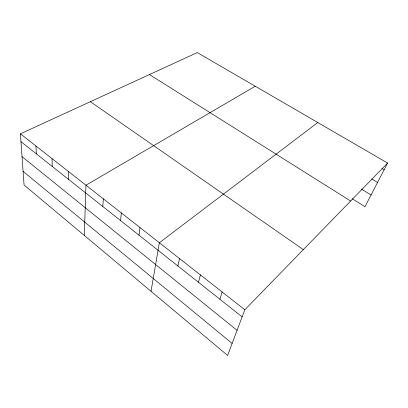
<?xml version="1.0" encoding="UTF-8"?>
<svg xmlns="http://www.w3.org/2000/svg" width="408" height="408" viewBox="0 0 408 408"><rect width="100%" height="100%" fill="white"/><g stroke="black" fill="none" stroke-linecap="round" stroke-linejoin="round"><path stroke-width="0.61" d="M68.666 179.459L68.687 171.671M84.334 235.462L85.955 185.207L255.255 86.236M102.836 206.524L103.321 198.818M120.584 220.585L121.319 212.93M138.985 235.161L139.99 227.567M151.031 291.297L159.365 242.755L317.791 122.528M177.888 265.975L179.494 258.534M198.472 282.28L200.41 274.931M219.871 299.232L222.166 291.99M387.6 163.042L244.82 309.743L227.608 355.409L24.057 184.997L20.4 133.819L197.288 52.591L387.6 163.042L364.971 206.708L352.094 198.645M381.975 168.412L384.152 169.692M371.724 178.918L377.558 182.422M361.447 189.113L371.04 194.999M149.445 74.562L350.64 201.016M90.362 101.689L303.338 249.614M20.4 133.819L244.82 309.743M20.961 141.673L242.133 316.868M22.032 156.647L237.058 330.332M23.083 171.365L232.126 343.414M35.945 146.003L36.322 153.836M52.03 158.615L52.214 166.428"/></g></svg>
